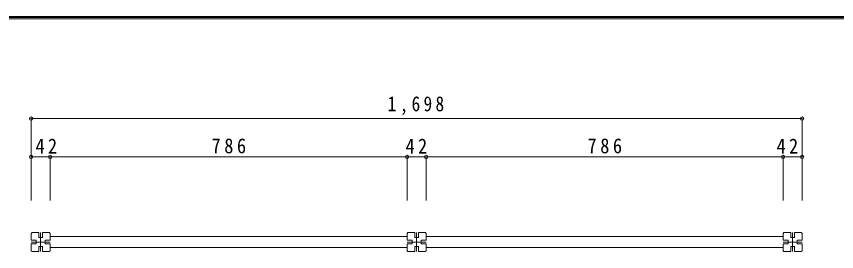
# Model space of a CAD drawing. Units: millimetres at full size, sheet at 1:15. Extents: x -3000 to 2850, y -2151 to 2088.
# Drawn here: x -1940 to -134, y 1570 to 2088 of the extents above; entities that cross this region are included whole.
import ezdxf

# ---------------------------------------------------------------- set-up
doc = ezdxf.new("R2010")
doc.units = ezdxf.units.MM
doc.header["$LTSCALE"] = 15
doc.header["$PDMODE"] = 32
doc.header["$PDSIZE"] = 7.5
doc.linetypes.add('CHAIN1', pattern=[8, 5, -1, 1, -1])
doc.layers.add('0-B_寸法', color=7, linetype='Continuous', lineweight=9)
doc.layers.add('F-1_枠', color=6, linetype='Continuous', lineweight=9)
doc.styles.add('ＭＳ ゴシック', font='')
doc.styles.get('ＭＳ ゴシック').set_extended_font_data('MS Gothic')

msp = doc.modelspace()

# ---------------------------------------------------------------- linework, layer by layer
at = {"layer": '0-B_寸法', "color": 3}
for p, q in [((-1907.43, 1862.8), (-1907.43, 1778.34)), ((-1907.43, 1862.8), (-209.43, 1862.8)), ((-1907.43, 1862.8), (-1907.43, 1778.34)), ((-209.43, 1862.8), (-209.43, 1778.34)), ((-1907.43, 1778.34), (-1865.43, 1778.34)), ((-1907.43, 1778.34), (-1907.43, 1682.57)), ((-1865.43, 1778.34), (-1865.43, 1682.57)), ((-1865.43, 1778.34), (-1079.43, 1778.34)), ((-1079.43, 1778.34), (-1079.43, 1682.57)), ((-1079.43, 1778.34), (-1037.43, 1778.34)), ((-1037.43, 1778.34), (-1037.43, 1682.57)), ((-1037.43, 1778.34), (-251.43, 1778.34)), ((-251.43, 1778.34), (-251.43, 1682.57)), ((-251.43, 1778.34), (-209.43, 1778.34)), ((-209.43, 1778.34), (-209.43, 1682.57))]:
    msp.add_line(p, q, dxfattribs=at)
at = {"layer": '0-B_寸法'}
for p, q in [((-1905.43, 1612.15), (-1907.43, 1610.15)), ((-1907.43, 1595.15), (-1907.43, 1610.15)), ((-1905.43, 1612.15), (-1890.43, 1612.15)), ((-1882.43, 1612.15), (-1882.43, 1601.15)), ((-1077.43, 1612.15), (-1079.43, 1610.15)), ((-1079.43, 1595.15), (-1079.43, 1610.15)), ((-1077.43, 1612.15), (-1062.43, 1612.15)), ((-1054.43, 1612.15), (-1054.43, 1601.15)), ((-249.43, 1612.15), (-251.43, 1610.15)), ((-251.43, 1595.15), (-251.43, 1610.15)), ((-249.43, 1612.15), (-234.43, 1612.15)), ((-226.43, 1612.15), (-226.43, 1601.15)), ((-1907.43, 1595.15), (-1896.43, 1595.15)), ((-1865.43, 1595.15), (-1876.43, 1595.15)), ((-1865.43, 1603.15), (-1079.43, 1603.15)), ((-1079.43, 1595.15), (-1068.43, 1595.15)), ((-1037.43, 1595.15), (-1048.43, 1595.15)), ((-1037.43, 1603.15), (-251.43, 1603.15)), ((-251.43, 1595.15), (-240.43, 1595.15)), ((-209.43, 1595.15), (-220.43, 1595.15)), ((-1907.43, 1572.15), (-1907.43, 1587.15)), ((-1907.43, 1572.15), (-1905.43, 1570.15)), ((-1882.43, 1570.15), (-1882.43, 1581.15)), ((-1867.43, 1570.15), (-1865.43, 1572.15)), ((-1865.43, 1587.15), (-1865.43, 1572.15)), ((-1865.43, 1579.15), (-1079.43, 1579.15)), ((-1079.43, 1572.15), (-1079.43, 1587.15)), ((-1079.43, 1572.15), (-1077.43, 1570.15)), ((-1054.43, 1570.15), (-1054.43, 1581.15)), ((-1039.43, 1570.15), (-1037.43, 1572.15)), ((-1037.43, 1587.15), (-1037.43, 1572.15)), ((-1037.43, 1579.15), (-251.43, 1579.15)), ((-251.43, 1572.15), (-251.43, 1587.15)), ((-251.43, 1572.15), (-249.43, 1570.15)), ((-226.43, 1570.15), (-226.43, 1581.15)), ((-211.43, 1570.15), (-209.43, 1572.15)), ((-209.43, 1587.15), (-209.43, 1572.15)), ((-1890.43, 1570.15), (-1905.43, 1570.15)), ((-1867.43, 1570.15), (-1882.43, 1570.15)), ((-1062.43, 1570.15), (-1077.43, 1570.15)), ((-1039.43, 1570.15), (-1054.43, 1570.15)), ((-234.43, 1570.15), (-249.43, 1570.15)), ((-211.43, 1570.15), (-226.43, 1570.15))]:
    msp.add_line(p, q, dxfattribs=at)
at = {"layer": '0-B_寸法', "color": 4, "linetype": 'CHAIN1'}
for p, q in [((-1886.43, 1612.15), (-1886.43, 1570.15)), ((-1058.43, 1612.15), (-1058.43, 1570.15)), ((-230.43, 1612.15), (-230.43, 1570.15)), ((-1907.43, 1591.15), (-1865.43, 1591.15)), ((-1079.43, 1591.15), (-1037.43, 1591.15)), ((-251.43, 1591.15), (-209.43, 1591.15))]:
    msp.add_line(p, q, dxfattribs=at)
at = {"layer": '0-B_寸法'}
for points in [[(-1890.43, 1612.15), (-1890.43, 1601.15), (-1882.43, 1601.15)], [(-1882.43, 1612.15), (-1867.43, 1612.15), (-1865.43, 1610.15), (-1865.43, 1595.15)], [(-1062.43, 1612.15), (-1062.43, 1601.15), (-1054.43, 1601.15)], [(-1054.43, 1612.15), (-1039.43, 1612.15), (-1037.43, 1610.15), (-1037.43, 1595.15)], [(-234.43, 1612.15), (-234.43, 1601.15), (-226.43, 1601.15)], [(-226.43, 1612.15), (-211.43, 1612.15), (-209.43, 1610.15), (-209.43, 1595.15)], [(-1907.43, 1587.15), (-1896.43, 1587.15), (-1896.43, 1595.15)], [(-1865.43, 1587.15), (-1876.43, 1587.15), (-1876.43, 1595.15)], [(-1079.43, 1587.15), (-1068.43, 1587.15), (-1068.43, 1595.15)], [(-1037.43, 1587.15), (-1048.43, 1587.15), (-1048.43, 1595.15)], [(-251.43, 1587.15), (-240.43, 1587.15), (-240.43, 1595.15)], [(-209.43, 1587.15), (-220.43, 1587.15), (-220.43, 1595.15)], [(-1890.43, 1570.15), (-1890.43, 1581.15), (-1882.43, 1581.15)], [(-1062.43, 1570.15), (-1062.43, 1581.15), (-1054.43, 1581.15)], [(-234.43, 1570.15), (-234.43, 1581.15), (-226.43, 1581.15)]]:
    msp.add_lwpolyline(points, dxfattribs=at)
at = {"layer": '0-B_寸法', "color": 3}
for p in [(-1907.43, 1862.8), (-209.43, 1862.8), (-1907.43, 1778.34), (-1865.43, 1778.34), (-1079.43, 1778.34), (-1037.43, 1778.34), (-251.43, 1778.34), (-209.43, 1778.34)]:
    msp.add_point(p, dxfattribs=at)
at = {"layer": 'F-1_枠'}
for p, q in [((-3000, 2087.5), (2850, 2087.5)), ((-3000, 2085), (2850, 2085)), ((-3000, 2082.5), (2850, 2082.5))]:
    msp.add_line(p, q, dxfattribs=at)

# ---------------------------------------------------------------- texts
at = {"layer": '0-B_寸法', "char_height": 32.99, "attachment_point": 7, "style": 'ＭＳ ゴシック'}
for s, insert in [('\\T1.38;\\W0.85;1,698', (-1122.18, 1870.3)), ('\\T1.36;\\W0.9;42', (-1897.85, 1785.84)), ('\\T1.38;\\W0.9;786', (-1509.93, 1785.84)), ('\\T1.36;\\W0.9;42', (-1082.81, 1785.84)), ('\\T1.38;\\W0.9;786', (-681.93, 1785.84)), ('\\T1.36;\\W0.9;42', (-265.78, 1785.84))]:
    msp.add_mtext(s, dxfattribs=dict(at, insert=insert))

doc.saveas('drawing.dxf')
